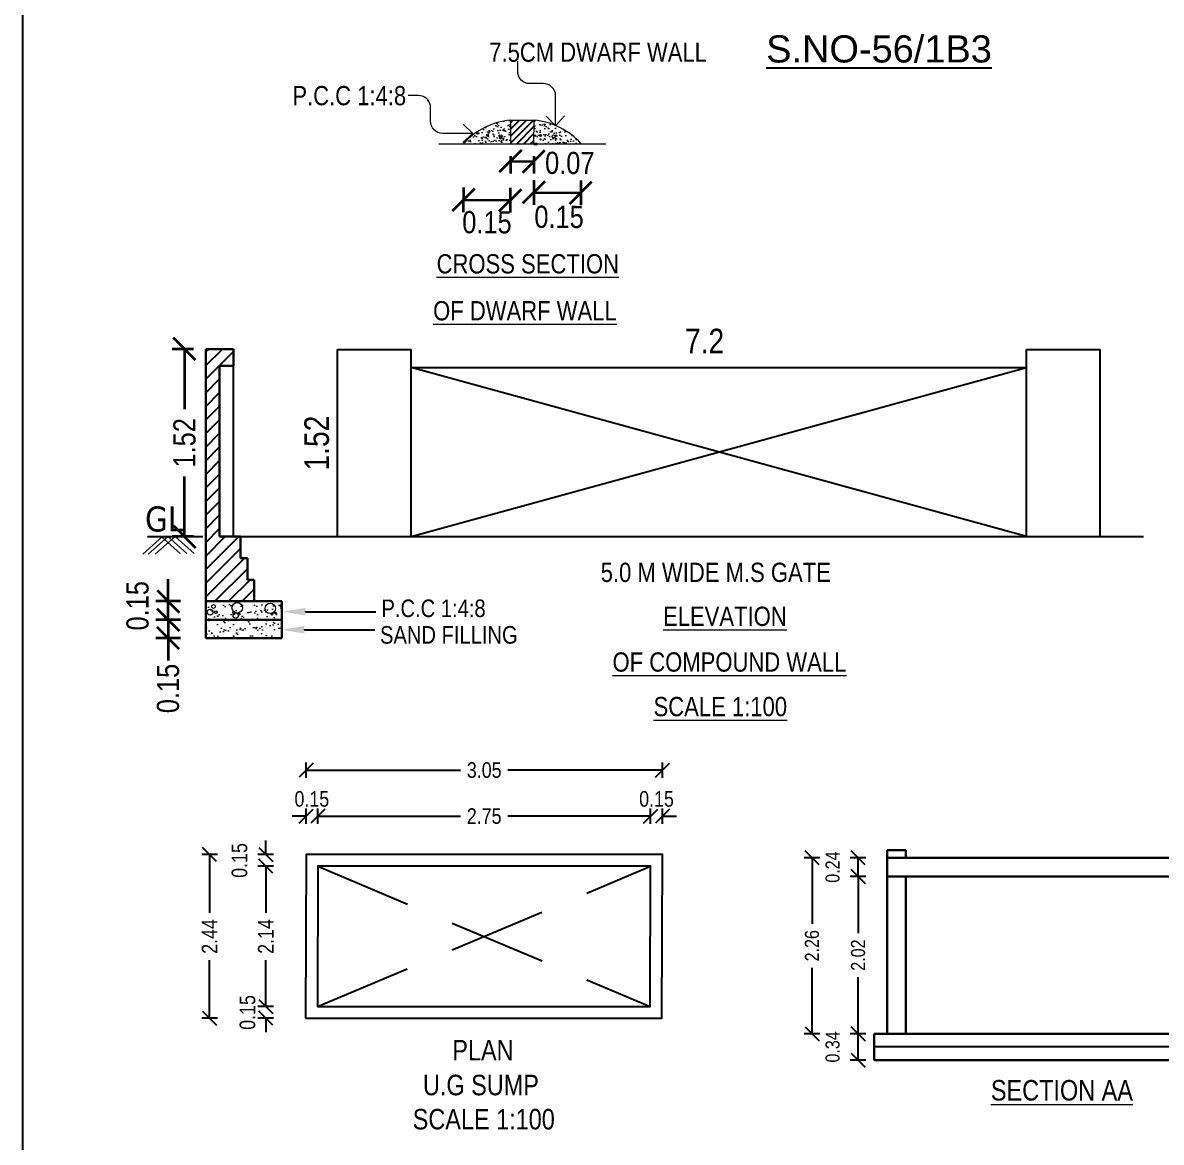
# Model space of a CAD drawing. Header units: metres. Extents: x 2792 to 3145, y -72 to 111.
# Drawn here: x 2791.7 to 2842, y -32.8 to 16.7 of the extents above; entities that cross this region are included whole.
import ezdxf
from ezdxf.enums import TextEntityAlignment as Align

# ---------------------------------------------------------------- set-up
doc = ezdxf.new("R2010")
doc.units = ezdxf.units.M
doc.header["$MEASUREMENT"] = 0
doc.header["$PDMODE"] = 35
doc.linetypes.add('HIDDEN', pattern=[0.375, 0.25, -0.125])
for name, color, linetype, lineweight in [('Arrow', 8, 'Continuous', 25), ('Arrows', 251, 'Continuous', 13), ('DIM', 7, 'Continuous', 18), ('DIMENSION', 2, 'Continuous', 35), ('hatch', 251, 'Continuous', 0), ('Text', 7, 'Continuous', 5), ('thick', 43, 'Continuous', 15), ('TITLE TEXT', 30, 'Continuous', 25), ('WALL', 7, 'Continuous', 30)]:
    doc.layers.add(name, color=color, linetype=linetype, lineweight=lineweight)
doc.layers.add('building dim', color=7, linetype='Continuous')
doc.layers.add('THIN', color=8, linetype='Continuous')
doc.styles.add('Arial Narrow', font='ARIALN.TTF')
doc.styles.add('RJ', font='ARIALN.TTF')
doc.styles.add('SKR', font='ARIALN.TTF')
doc.styles.get("Standard").update_dxf_attribs({"font": 'arial.ttf'})
doc.styles.add('Tahoma', font='tahoma.ttf')
doc.dimstyles.new('RJ DIM', dxfattribs={"dimtxt": 0.23, "dimasz": 0.18, "dimexe": 0.1, "dimexo": 0.1, "dimgap": 0.09, "dimtad": 0, "dimzin": 0, "dimdsep": 46, "dimtxsty": 'Arial Narrow', "dimblk": 'OBLIQUE', "dimcen": 0.09, "dimclrd": 8, "dimclre": 8, "dimclrt": 7, "dimadec": 0, "dimazin": 0, "dimtfac": 1, "dimtofl": 0, "dimtmove": 2, "dimatfit": 3, "dimfxl": 0, "dimtolj": 1, "dimtzin": 0, "dimlwd": -1, "dimlwe": -1, "dimarcsym": 0})
doc.dimstyles.new('RJY', dxfattribs={"dimtxt": 2, "dimasz": 1, "dimexe": 0.18, "dimexo": 2, "dimgap": 0.09, "dimtad": 0, "dimdec": 1, "dimzin": 0, "dimdsep": 46, "dimtxsty": 'RJ', "dimblk": 'ARCHTICK', "dimcen": 0.09, "dimse1": 1, "dimse2": 1, "dimsd1": 1, "dimsd2": 1, "dimadec": 0, "dimazin": 0, "dimtfac": 1, "dimtdec": 1, "dimtofl": 0, "dimtmove": 0, "dimatfit": 3, "dimfxl": 0, "dimtolj": 1, "dimtzin": 0, "dimarcsym": 0})
pattern_1 = [(37.50000000000018, (972.1959062810492, 380.2924646021272), (-0.0020000552813723, 0.0611771490064495), [0, -0.0482603899667626, 0, -0.053975436147037, 0, -0.0515941669052561]), (7.500000000000151, (972.1959062810492, 380.2924646021272), (0.0561908644409956, 0.089603861612601), [0, -0.0260352103768064, 0, -0.043497851483201, 0, -0.0166688846924675]), (327.5000000000001, (972.1568534655516, 380.2924646021272), (0.0988748030657558, 0.0001796764016692), [0, -0.0158751282785405, 0, -0.0571504618027458, 0, -0.0746131029091403]), (317.5000000000001, (972.1568534655516, 380.2924646021272), (0.09544529093823699, 0.0278664243605437), [0, -0.00793756413927, 0, -0.0374653027373545, 0, -0.0428628463520576])]
pattern_2 = [(37.50000000000001, (946.8440700496589, 1249.334443473605), (-0.0031496679054902, 0.0963411884509588), [0, -0.0760000000002374, 0, -0.0850000000002656, 0, -0.0812500000002538]), (7.499999999999999, (946.8440700496589, 1249.334443473605), (0.0884888352636628, 0.1411073032619277), [0, -0.041000000000128, 0, -0.0685000000002139, 0, -0.026250000000082]), (327.5, (946.7825700497644, 1249.334443473605), (0.1557070930880612, 0.0002829526768491), [0, -0.0250000000000781, 0, -0.0900000000002812, 0, -0.117500000000367]), (317.5, (946.7825700497644, 1249.334443473605), (0.1503063302290841, 0.0438837782468495), [0, -0.0125000000000391, 0, -0.0590000000001843, 0, -0.0675000000002109])]

# ---------------------------------------------------------------- blocks, each defined once
blk = doc.blocks.new('A$C6B2D379F')
at = {"layer": 'Arrows'}
for q in [(14.5205008955927, 5.021154070616603), (23.95237696389086, 5.246194372952913)]:
    blk.add_line((19.37132684627977, 9.820776086e-07), q, dxfattribs=at)
blk.add_lwpolyline([(19.37132684627977, 9.820776086e-07), (19.37132684627977, 15.49457591005171, 0.4048209332702998), (12.99528292633204, 21.74553798016791), (5.024718701737584, 21.74553798016791, -0.3666532620575078), (0.0011711454890246, 27.92233515859062), (0.0011711454881151, 33.18984783235987)], format="xyb", dxfattribs=at)
blk = doc.blocks.new('_Oblique')
at = {"color": 0, "linetype": 'ByBlock', "lineweight": -2}
blk.add_line((-0.5, -0.5), (0.5, 0.5), dxfattribs=at)
blk = doc.blocks.new('*D203')
at = {"layer": 'Defpoints', "color": 0}
for p in [(952.6645090168444, 455.521780760058), (953.0455070890885, 455.520399659175), (953.0438520449553, 455.0638300979738)]:
    blk.add_point(p, dxfattribs=at)
at = {"layer": 'DIMENSION', "color": 8}
for p, q in [((952.663216465834, 455.1652105418486), (952.6624914795888, 454.9652118558655)), ((953.044214538078, 455.1638294409655), (953.0434895518327, 454.9638307549823)), ((952.6628539727112, 455.0652111988571), (953.0438520449553, 455.0638300979738))]:
    blk.add_line(p, q, dxfattribs=at)
at = {"layer": 'DIMENSION', "color": 8, "xscale": 0.18, "yscale": 0.18, "zscale": 0.18}
for p, rotation in [((952.6628539727112, 455.0652111988571), 179.7923062848623), ((953.0438520449553, 455.0638300979738), 359.7923062848623)]:
    blk.add_blockref('_Oblique', p, dxfattribs=dict(at, rotation=rotation))
at = {"layer": 'DIMENSION', "color": 7, "lineweight": 20, "insert": (952.8545063353314, 454.8832250836128), "char_height": 0.18, "attachment_point": 5, "rotation": 359.7923062848624, "style": 'Arial Narrow'}
blk.add_mtext('\\A1;0.15', dxfattribs=at)
blk = doc.blocks.new('*D202')
at = {"layer": 'Defpoints', "color": 0}
for p in [(953.0455070891322, 455.5203996591742), (953.2360136348717, 455.5217807600279), (953.2354958937584, 455.3789538548616)]:
    blk.add_point(p, dxfattribs=at)
at = {"layer": 'DIMENSION', "color": 8}
for p, q in [((953.0451445960073, 455.4204003161826), (953.0446343645367, 455.2796450623161)), ((953.0449968576615, 455.3796444053077), (953.2354958937584, 455.3789538548616)), ((953.2356511417469, 455.4217814170363), (953.2351334006332, 455.2789545118701))]:
    blk.add_line(p, q, dxfattribs=at)
at = {"layer": 'DIMENSION', "color": 8, "xscale": 0.18, "yscale": 0.18, "zscale": 0.18}
for p, rotation in [((953.0449968576615, 455.3796444053077), 179.7923062835146), ((953.2354958937584, 455.3789538548616), 359.7923062835147)]:
    blk.add_blockref('_Oblique', p, dxfattribs=dict(at, rotation=rotation))
at = {"layer": 'DIMENSION', "color": 7, "lineweight": 20, "insert": (953.5274566603521, 455.3649568159455), "char_height": 0.18, "attachment_point": 5, "rotation": 359.79230628351473, "style": 'Arial Narrow'}
blk.add_mtext('\\A1;0.07', dxfattribs=at)
blk = doc.blocks.new('*D204')
at = {"layer": 'Defpoints', "color": 0}
for p in [(953.2360136348717, 455.5217807600279), (953.6183978325419, 455.5217807600279), (953.6169572621097, 455.1243770940533)]:
    blk.add_point(p, dxfattribs=at)
at = {"layer": 'DIMENSION', "color": 8}
for p, q in [((953.2349405821412, 455.2257625443655), (953.2342155958912, 455.0257638583825)), ((953.6173197552343, 455.2243764370449), (953.6165947689847, 455.0243777510617)), ((953.2345780890163, 455.1257632013738), (953.6169572621097, 455.1243770940533))]:
    blk.add_line(p, q, dxfattribs=at)
at = {"layer": 'DIMENSION', "color": 8, "xscale": 0.18, "yscale": 0.18, "zscale": 0.18}
for p, rotation in [((953.2345780890163, 455.1257632013738), 179.7923062835146), ((953.6169572621097, 455.1243770940533), 359.7923062835147)]:
    blk.add_blockref('_Oblique', p, dxfattribs=dict(at, rotation=rotation))
at = {"layer": 'DIMENSION', "color": 7, "lineweight": 20, "insert": (953.4402516217745, 454.9268858471028), "char_height": 0.18, "attachment_point": 5, "rotation": 359.79230628351473, "style": 'Arial Narrow'}
blk.add_mtext('\\A1;0.15', dxfattribs=at)
blk = doc.blocks.new('*D205')
at = {"layer": 'Defpoints', "color": 0}
for p in [(950.2649879833524, 451.6558297333968), (950.5706024615947, 451.6558297333968), (950.5706024615947, 451.5058297333593)]:
    blk.add_point(p, dxfattribs=at)
at = {"layer": 'DIMENSION', "color": 8}
for p, q in [((950.2649879833524, 451.6558297333968), (950.2649879833524, 451.8358297333969)), ((950.3649879833522, 451.6558297333968), (950.1649879833524, 451.6558297333968)), ((950.3649879833522, 451.5058297333593), (950.1649879833524, 451.5058297333593)), ((950.2649879833524, 451.5058297333593), (950.2649879833524, 451.3258297333597))]:
    blk.add_line(p, q, dxfattribs=at)
at = {"layer": 'DIMENSION', "color": 8, "xscale": 0.18, "yscale": 0.18, "zscale": 0.18}
for p, rotation in [((950.2649879833524, 451.6558297333968), 270), ((950.2649879833524, 451.5058297333593), 90)]:
    blk.add_blockref('_Oblique', p, dxfattribs=dict(at, rotation=rotation))
at = {"layer": 'DIMENSION', "color": 7, "lineweight": 20, "insert": (950.2645755191876, 451.0977484160894), "char_height": 0.18, "attachment_point": 5, "rotation": 90, "style": 'Arial Narrow'}
blk.add_mtext('\\A1;0.15', dxfattribs=at)
blk = doc.blocks.new('*D206')
at = {"layer": 'Defpoints', "color": 0}
for p in [(950.2649879833524, 451.8058297333618), (950.5706024615947, 451.8058297333618), (950.5706024615947, 451.6558297333968)]:
    blk.add_point(p, dxfattribs=at)
at = {"layer": 'DIMENSION', "color": 8}
for p, q in [((950.2649879833524, 451.8058297333618), (950.2649879833524, 451.985829733362)), ((950.3649879833522, 451.8058297333618), (950.1649879833524, 451.8058297333618)), ((950.3649879833522, 451.6558297333968), (950.1649879833524, 451.6558297333968)), ((950.2649879833524, 451.6558297333968), (950.2649879833524, 451.4758297333968))]:
    blk.add_line(p, q, dxfattribs=at)
at = {"layer": 'DIMENSION', "color": 8, "xscale": 0.18, "yscale": 0.18, "zscale": 0.18}
for p, rotation in [((950.2649879833524, 451.8058297333618), 270), ((950.2649879833524, 451.6558297333968), 90)]:
    blk.add_blockref('_Oblique', p, dxfattribs=dict(at, rotation=rotation))
at = {"layer": 'DIMENSION', "color": 7, "lineweight": 20, "insert": (950.0170120856945, 451.7694145098949), "char_height": 0.18, "attachment_point": 5, "rotation": 90, "style": 'Arial Narrow'}
blk.add_mtext('\\A1;0.15', dxfattribs=at)
blk = doc.blocks.new('*D207')
at = {"layer": 'Defpoints', "color": 0}
for p in [(950.3981412631588, 453.8548297333757), (950.5706024615947, 453.8548297333757), (950.5706024615947, 452.3308297334008)]:
    blk.add_point(p, dxfattribs=at)
at = {"layer": 'DIMENSION', "color": 8}
for p, q in [((950.4706024615947, 453.8548297333757), (950.2981412631588, 453.8548297333757)), ((950.3981412631588, 453.8548297333757), (950.3981412631588, 453.3670043582175)), ((950.3981412631588, 452.3308297334008), (950.3981412631588, 452.8186551085588)), ((950.4706024615947, 452.3308297334008), (950.2981412631588, 452.3308297334008))]:
    blk.add_line(p, q, dxfattribs=at)
at = {"layer": 'DIMENSION', "color": 8, "xscale": 0.18, "yscale": 0.18, "zscale": 0.18}
for p, rotation in [((950.3981412631588, 453.8548297333757), 90), ((950.3981412631588, 452.3308297334008), 270)]:
    blk.add_blockref('_Oblique', p, dxfattribs=dict(at, rotation=rotation))
at = {"layer": 'DIMENSION', "color": 7, "lineweight": 20, "insert": (950.3981412631588, 453.0928297333878), "char_height": 0.18, "attachment_point": 5, "rotation": 90, "style": 'Arial Narrow'}
blk.add_mtext('\\A1;1.52', dxfattribs=at)
blk = doc.blocks.new('*D208')
at = {"layer": 'Defpoints', "color": 0}
for p in [(951.6401823922232, 453.8508297333757), (951.4723724049896, 452.3308297334008), (951.6401823922232, 452.3308297334008)]:
    blk.add_point(p, dxfattribs=at)
at = {"layer": 'DIMENSION', "color": 0, "lineweight": 20, "insert": (951.4723724049893, 453.0908297333879), "char_height": 0.2, "attachment_point": 5, "rotation": 90, "style": 'RJ'}
blk.add_mtext('\\A1;1.52', dxfattribs=at)
blk = doc.blocks.new('_ArchTick')
at = {"color": 0, "linetype": 'ByBlock', "const_width": 0.15}
blk.add_lwpolyline([(-0.5, -0.5), (0.5, 0.5)], dxfattribs=at)
blk = doc.blocks.new('*D209')
at = {"layer": 'Defpoints', "color": 0}
for p in [(957.2380990589724, 453.9194518284594), (952.238099058932, 453.7049964000321), (957.2380990589724, 453.7049964000321)]:
    blk.add_point(p, dxfattribs=at)
at = {"layer": 'DIMENSION', "color": 0, "lineweight": 20, "insert": (954.622153688206, 453.9194518284594), "char_height": 0.2, "attachment_point": 5, "style": 'RJ'}
blk.add_mtext('\\A1;7.2', dxfattribs=at)
blk = doc.blocks.new('*D183')
at = {"layer": 'building dim', "color": 8}
for p, q in [((-7.80601670732716, 2.881142521835863), (-7.80601670732716, 3.081142521835861)), ((-7.656530821695916, 2.881142521835863), (-7.656530821695916, 3.081142521835861)), ((-7.80601670732716, 2.981142521835863), (-7.98601670732716, 2.981142521835863)), ((-7.656530821695916, 2.981142521835863), (-7.476530821695915, 2.981142521835863))]:
    blk.add_line(p, q, dxfattribs=at)
at = {"layer": 'Defpoints', "color": 0}
for p in [(-7.656530821695916, 2.981142521835863), (-7.80601670732716, 2.488283594138948), (-7.656530821695916, 2.338283593766389)]:
    blk.add_point(p, dxfattribs=at)
at = {"layer": 'building dim', "color": 8, "xscale": 0.18, "yscale": 0.18, "zscale": 0.18}
blk.add_blockref('_Oblique', (-7.80601670732716, 2.981142521835863), dxfattribs=at)
at = {"layer": 'building dim', "color": 8, "xscale": 0.18, "yscale": 0.18, "zscale": 0.18, "rotation": 180}
blk.add_blockref('_Oblique', (-7.656530821695916, 2.981142521835863), dxfattribs=at)
at = {"layer": 'building dim', "color": 7, "insert": (-7.731273765210039, 3.201821674592777), "char_height": 0.2, "attachment_point": 5, "style": 'Arial Narrow'}
blk.add_mtext('\\A1;0.15', dxfattribs=at)
blk = doc.blocks.new('*D184')
at = {"layer": 'building dim', "color": 8}
for p, q in [((-3.384326050057971, 2.881142521835863), (-3.384326050057971, 3.081142521835861)), ((-3.233810167293989, 2.881142521835863), (-3.233810167293989, 3.081142521835861)), ((-3.384326050057971, 2.981142521835863), (-3.564326050057971, 2.981142521835863)), ((-3.233810167293989, 2.981142521835863), (-3.053810167293988, 2.981142521835863))]:
    blk.add_line(p, q, dxfattribs=at)
at = {"layer": 'Defpoints', "color": 0}
for p in [(-3.233810167293989, 2.981142521835863), (-3.233810167293989, 2.488283594138948), (-3.384326050057971, 2.338283593766389)]:
    blk.add_point(p, dxfattribs=at)
at = {"layer": 'building dim', "color": 8, "xscale": 0.18, "yscale": 0.18, "zscale": 0.18}
blk.add_blockref('_Oblique', (-3.384326050057971, 2.981142521835863), dxfattribs=at)
at = {"layer": 'building dim', "color": 8, "xscale": 0.18, "yscale": 0.18, "zscale": 0.18, "rotation": 180}
blk.add_blockref('_Oblique', (-3.233810167293989, 2.981142521835863), dxfattribs=at)
at = {"layer": 'building dim', "color": 7, "insert": (-3.309068109374493, 3.201821674592777), "char_height": 0.2, "attachment_point": 5, "style": 'Arial Narrow'}
blk.add_mtext('\\A1;0.15', dxfattribs=at)
blk = doc.blocks.new('*D185')
at = {"layer": 'building dim', "color": 8}
for p, q in [((-8.322426765691342, 0.5382835948839642), (-8.322426765691342, 0.7182835948839641)), ((-8.222426765691342, 0.5382835948839643), (-8.422426765691343, 0.5382835948839642)), ((-8.222426765691342, 0.3882835945114495), (-8.422426765691343, 0.3882835945114494)), ((-8.322426765691342, 0.3882835945114495), (-8.322426765691342, 0.2082835945114494))]:
    blk.add_line(p, q, dxfattribs=at)
at = {"layer": 'Defpoints', "color": 0}
for p in [(-8.322426765691342, 0.5382835948839642), (-7.660733208525922, 0.5382835948839644), (-7.811249090824231, 0.3882835945114496)]:
    blk.add_point(p, dxfattribs=at)
at = {"layer": 'building dim', "color": 8, "xscale": 0.18, "yscale": 0.18, "zscale": 0.18}
for p, rotation in [((-8.322426765691342, 0.5382835948839642), 270), ((-8.322426765691342, 0.3882835945114495), 90)]:
    blk.add_blockref('_Oblique', p, dxfattribs=dict(at, rotation=rotation))
at = {"layer": 'building dim', "color": 7, "insert": (-8.556315052323008, 0.4632835956290366), "char_height": 0.2, "attachment_point": 5, "rotation": 90, "style": 'Arial Narrow'}
blk.add_mtext('\\A1;0.15', dxfattribs=at)
blk = doc.blocks.new('*D175')
at = {"layer": 'building dim', "color": 8}
for p, q in [((-0.6224334877883723, 0.1900684284252919), (-0.8224334877883723, 0.1900684284252919)), ((-0.7224334877883722, -0.147834381067952), (-0.7224334877883722, 0.1900684284252919)), ((-0.6224334877883723, -0.147834381067952), (-0.8224334877883723, -0.147834381067952))]:
    blk.add_line(p, q, dxfattribs=at)
at = {"layer": 'Defpoints', "color": 0}
for p in [(-0.7224334877883722, 0.1900684284252919), (-0.5172020731463578, 0.1900684284252919), (-0.5172020731463578, -0.1478343810679519)]:
    blk.add_point(p, dxfattribs=at)
at = {"layer": 'building dim', "color": 8, "xscale": 0.18, "yscale": 0.18, "zscale": 0.18}
for p, rotation in [((-0.7224334877883722, 0.1900684284252919), 90), ((-0.7224334877883722, -0.147834381067952), 270)]:
    blk.add_blockref('_Oblique', p, dxfattribs=dict(at, rotation=rotation))
at = {"layer": 'building dim', "color": 7, "insert": (-1.049336625578275, 0.0211170236786702), "char_height": 0.18, "attachment_point": 5, "rotation": 90, "style": 'Arial Narrow'}
blk.add_mtext('\\A1;0.34', dxfattribs=at)
blk = doc.blocks.new('*D176')
at = {"layer": 'building dim', "color": 8}
for p, q in [((-0.6224334877883723, 2.207730223445353), (-0.8224334877883723, 2.207730223445353)), ((-0.7224334877883722, 2.207730223445353), (-0.7224334877883721, 1.481239025798894)), ((-0.7224334877883721, 0.1900684284252919), (-0.7224334877883721, 0.9165596260717482)), ((-0.6224334877883722, 0.1900684284252919), (-0.8224334877883718, 0.1900684284252919))]:
    blk.add_line(p, q, dxfattribs=at)
at = {"layer": 'Defpoints', "color": 0}
for p in [(-0.7224334877883722, 2.207730223445353), (-0.3482506688654042, 2.207730223445353), (-0.5172020731463578, 0.1900684284252919)]:
    blk.add_point(p, dxfattribs=at)
at = {"layer": 'building dim', "color": 8, "xscale": 0.18, "yscale": 0.18, "zscale": 0.18}
for p, rotation in [((-0.7224334877883722, 2.207730223445353), 90), ((-0.7224334877883721, 0.1900684284252919), 270)]:
    blk.add_blockref('_Oblique', p, dxfattribs=dict(at, rotation=rotation))
at = {"layer": 'building dim', "color": 7, "insert": (-0.7224334877883716, 1.198899325935322), "char_height": 0.18, "attachment_point": 5, "rotation": 90, "style": 'Arial Narrow'}
blk.add_mtext('\\A1;2.02', dxfattribs=at)
blk = doc.blocks.new('*D177')
at = {"layer": 'building dim', "color": 8}
for p, q in [((-0.6224334877883724, 2.447813729776201), (-0.8224334877883723, 2.447813729776201)), ((-0.7224334877883721, 2.207730223445353), (-0.7224334877883722, 2.447813729776201)), ((-0.6224334877883722, 2.207730223445353), (-0.822433487788372, 2.207730223445353))]:
    blk.add_line(p, q, dxfattribs=at)
at = {"layer": 'Defpoints', "color": 0}
for p in [(-0.7224334877883722, 2.447813729776201), (-0.3482506688654042, 2.447813729776201), (-0.3482506688654042, 2.207730223445353)]:
    blk.add_point(p, dxfattribs=at)
at = {"layer": 'building dim', "color": 8, "xscale": 0.18, "yscale": 0.18, "zscale": 0.18}
for p, rotation in [((-0.7224334877883722, 2.447813729776201), 90), ((-0.7224334877883721, 2.207730223445353), 270)]:
    blk.add_blockref('_Oblique', p, dxfattribs=dict(at, rotation=rotation))
at = {"layer": 'building dim', "color": 7, "insert": (-1.049336625578275, 2.327771976610776), "char_height": 0.18, "attachment_point": 5, "rotation": 90, "style": 'Arial Narrow'}
blk.add_mtext('\\A1;0.24', dxfattribs=at)
blk = doc.blocks.new('*D174')
at = {"layer": 'building dim', "color": 8}
for p, q in [((-1.21366932056523, 2.447813729776199), (-1.41366932056523, 2.447813729776199)), ((-1.313669320565231, 2.447813729776199), (-1.313669320565231, 1.601833302838809)), ((-1.313669320565231, 0.1900684284252918), (-1.313669320565231, 1.036048855362682)), ((-1.21366932056523, 0.1900684284252918), (-1.413669320565229, 0.1900684284252918))]:
    blk.add_line(p, q, dxfattribs=at)
at = {"layer": 'Defpoints', "color": 0}
for p in [(-1.313669320565231, 2.447813729776199), (-0.3482506688654042, 2.447813729776201), (-0.5172020731463578, 0.1900684284252919)]:
    blk.add_point(p, dxfattribs=at)
at = {"layer": 'building dim', "color": 8, "xscale": 0.18, "yscale": 0.18, "zscale": 0.18}
for p, rotation in [((-1.313669320565231, 2.447813729776199), 90), ((-1.313669320565231, 0.1900684284252918), 270)]:
    blk.add_blockref('_Oblique', p, dxfattribs=dict(at, rotation=rotation))
at = {"layer": 'building dim', "color": 7, "insert": (-1.313669320565231, 1.318941079100745), "char_height": 0.18, "attachment_point": 5, "rotation": 90, "style": 'Arial Narrow'}
blk.add_mtext('\\A1;2.26', dxfattribs=at)
blk = doc.blocks.new('*D178')
at = {"layer": 'building dim', "color": 8}
for p, q in [((-7.656530821695916, 2.881142521835863), (-7.656530821695916, 3.081142521835861)), ((-3.384326050057971, 2.881142521835863), (-3.384326050057971, 3.081142521835861)), ((-7.656530821695916, 2.981142521835863), (-5.825435257159345, 2.981142521835863)), ((-3.384326050057971, 2.981142521835863), (-5.215421614594543, 2.981142521835863))]:
    blk.add_line(p, q, dxfattribs=at)
at = {"layer": 'Defpoints', "color": 0}
for p in [(-7.656530821695916, 2.981142521835863), (-7.656530821695916, 2.338283593766389), (-3.384326050057971, 2.338283593766389)]:
    blk.add_point(p, dxfattribs=at)
at = {"layer": 'building dim', "color": 8, "xscale": 0.18, "yscale": 0.18, "zscale": 0.18, "rotation": 180}
blk.add_blockref('_Oblique', (-7.656530821695916, 2.981142521835863), dxfattribs=at)
at = {"layer": 'building dim', "color": 8, "xscale": 0.18, "yscale": 0.18, "zscale": 0.18}
blk.add_blockref('_Oblique', (-3.384326050057971, 2.981142521835863), dxfattribs=at)
at = {"layer": 'building dim', "color": 7, "insert": (-5.520428435876942, 2.981142521835863), "char_height": 0.2, "attachment_point": 5, "style": 'Arial Narrow'}
blk.add_mtext('\\A1;2.75', dxfattribs=at)
blk = doc.blocks.new('*D179')
at = {"layer": 'building dim', "color": 8}
for p, q in [((-7.80601670732716, 3.471571671403944), (-7.80601670732716, 3.671571671403943)), ((-3.233810167293989, 3.471571671403944), (-3.233810167293989, 3.671571671403943)), ((-7.80601670732716, 3.571571671403944), (-5.823556002112758, 3.571571671403944)), ((-3.233810167293989, 3.571571671403944), (-5.216270872508391, 3.571571671403944))]:
    blk.add_line(p, q, dxfattribs=at)
at = {"layer": 'Defpoints', "color": 0}
for p in [(-3.233810167293989, 3.571571671403944), (-7.80601670732716, 2.488283594138948), (-3.233810167293989, 2.488283594138948)]:
    blk.add_point(p, dxfattribs=at)
at = {"layer": 'building dim', "color": 8, "xscale": 0.18, "yscale": 0.18, "zscale": 0.18, "rotation": 180}
blk.add_blockref('_Oblique', (-7.80601670732716, 3.571571671403944), dxfattribs=at)
at = {"layer": 'building dim', "color": 8, "xscale": 0.18, "yscale": 0.18, "zscale": 0.18}
blk.add_blockref('_Oblique', (-3.233810167293989, 3.571571671403944), dxfattribs=at)
at = {"layer": 'building dim', "color": 7, "insert": (-5.519913437310574, 3.571571671403944), "char_height": 0.2, "attachment_point": 5, "style": 'Arial Narrow'}
blk.add_mtext('\\A1;3.05', dxfattribs=at)
blk = doc.blocks.new('*D180')
at = {"layer": 'building dim', "color": 8}
for p, q in [((-8.22242676196599, 2.338283593766392), (-8.422426761965987, 2.338283593766392)), ((-8.322426761965989, 2.338283593766392), (-8.322426761965989, 1.742403648895435)), ((-8.322426761965989, 0.5382835948839642), (-8.322426761965989, 1.134163539754917)), ((-8.22242676196599, 0.5382835948839643), (-8.422426761965987, 0.5382835948839642))]:
    blk.add_line(p, q, dxfattribs=at)
at = {"layer": 'Defpoints', "color": 0}
for p in [(-7.65653082169592, 2.338283593766392), (-8.322426761965989, 0.5382835948839642), (-7.660733208525922, 0.5382835948839644)]:
    blk.add_point(p, dxfattribs=at)
at = {"layer": 'building dim', "color": 8, "xscale": 0.18, "yscale": 0.18, "zscale": 0.18}
for p, rotation in [((-8.322426761965989, 2.338283593766392), 90), ((-8.322426761965989, 0.5382835948839642), 270)]:
    blk.add_blockref('_Oblique', p, dxfattribs=dict(at, rotation=rotation))
at = {"layer": 'building dim', "color": 7, "insert": (-8.322426761965987, 1.43828359432518), "char_height": 0.2, "attachment_point": 5, "rotation": 90, "style": 'Arial Narrow'}
blk.add_mtext('\\A1;2.14', dxfattribs=at)
blk = doc.blocks.new('*D181')
at = {"layer": 'building dim', "color": 8}
for p, q in [((-8.3224267601034, 2.488283594138949), (-8.3224267601034, 2.668283594138949)), ((-8.222426760103401, 2.488283594138949), (-8.4224267601034, 2.488283594138949)), ((-8.222426760103401, 2.338283593766392), (-8.4224267601034, 2.338283593766392)), ((-8.3224267601034, 2.338283593766392), (-8.3224267601034, 2.158283593766392))]:
    blk.add_line(p, q, dxfattribs=at)
at = {"layer": 'Defpoints', "color": 0}
for p in [(-8.3224267601034, 2.488283594138949), (-7.80601670732716, 2.488283594138949), (-7.65653082169592, 2.338283593766392)]:
    blk.add_point(p, dxfattribs=at)
at = {"layer": 'building dim', "color": 8, "xscale": 0.18, "yscale": 0.18, "zscale": 0.18}
for p, rotation in [((-8.3224267601034, 2.488283594138949), 270), ((-8.3224267601034, 2.338283593766392), 90)]:
    blk.add_blockref('_Oblique', p, dxfattribs=dict(at, rotation=rotation))
at = {"layer": 'building dim', "color": 7, "insert": (-8.659541357647738, 2.41328359395267), "char_height": 0.2, "attachment_point": 5, "rotation": 90, "style": 'Arial Narrow'}
blk.add_mtext('\\A1;0.15', dxfattribs=at)
blk = doc.blocks.new('*D182')
at = {"layer": 'building dim', "color": 8}
for p, q in [((-8.943811797164157, 2.488283594138949), (-9.143811797164156, 2.488283594138949)), ((-9.043811797164157, 2.488283594138949), (-9.043811797164157, 1.742403648895456)), ((-9.043811797164157, 0.3882835945114493), (-9.043811797164157, 1.134163539754938)), ((-8.943811797164157, 0.3882835945114493), (-9.143811797164156, 0.3882835945114493))]:
    blk.add_line(p, q, dxfattribs=at)
at = {"layer": 'Defpoints', "color": 0}
for p in [(-7.80601670732716, 2.488283594138949), (-9.043811797164157, 0.3882835945114493), (-7.811249090824231, 0.3882835945114496)]:
    blk.add_point(p, dxfattribs=at)
at = {"layer": 'building dim', "color": 8, "xscale": 0.18, "yscale": 0.18, "zscale": 0.18}
for p, rotation in [((-9.043811797164157, 2.488283594138949), 90), ((-9.043811797164157, 0.3882835945114493), 270)]:
    blk.add_blockref('_Oblique', p, dxfattribs=dict(at, rotation=rotation))
at = {"layer": 'building dim', "color": 7, "insert": (-9.043811797164153, 1.438283594325199), "char_height": 0.2, "attachment_point": 5, "rotation": 90, "style": 'Arial Narrow'}
blk.add_mtext('\\A1;2.44', dxfattribs=at)
blk = doc.blocks.new('CW')
at = {"layer": 'hatch', "ltscale": 0.5}
h = blk.add_hatch(dxfattribs=at)
h.set_pattern_fill('AR-SAND', color=256, scale=0.031750256557081, angle=1.78e-13, style=0)
h.set_pattern_definition(pattern_1)
h.paths.add_polyline_path([(952.6645090168593, 455.5217807600272), (953.0455120955153, 455.5217807600272), (953.046202654964, 455.7122822993687, 0.1946493453979004)])
h = blk.add_hatch(dxfattribs=at)
h.set_pattern_fill('AR-SAND', color=256, scale=0.031750256557081, angle=1.78e-13, style=0)
h.set_pattern_definition(pattern_1)
h.paths.add_polyline_path([(953.2367041943204, 455.7122822993687), (953.2360136348717, 455.5217807600272), (953.6183978325126, 455.5217807600272, 0.1946493453978889)])
at = {"layer": 'hatch'}
h = blk.add_hatch(dxfattribs=at)
h.set_pattern_fill('AR-SAND', color=256, scale=0.0500000000001562, style=0)
h.set_pattern_definition(pattern_2)
h.paths.add_polyline_path([(950.5706024615944, 451.8058297333618), (950.5706024615944, 451.6558297333967), (951.1893524617057, 451.6558297333967), (951.1893524617057, 451.8058297333618)])
h = blk.add_hatch(dxfattribs=at)
h.set_pattern_fill('AR-SAND', color=256, scale=0.0500000000001562, style=0)
h.set_pattern_definition(pattern_2)
h.paths.add_polyline_path([(951.1893524617057, 451.5058297333593), (951.1893524617057, 451.6558297333967), (950.5706024615944, 451.6558297333967), (950.5706024615944, 451.5058297333593)])
at = {"layer": 'THIN'}
h = blk.add_hatch(dxfattribs=at)
h.set_pattern_fill('ANSI31', color=256, scale=0.31750256557081, angle=1.78e-13, style=0)
h.set_pattern_definition([(45.00000000000011, (972.1959062810492, 380.2924646021272), (-0.0280635271449058, 0.0280635271449056), [])])
h.paths.add_polyline_path([(953.2360136348717, 455.5217807600272), (953.2367041943204, 455.7122822993687), (953.046202654964, 455.7122822993687), (953.0455120955153, 455.5217807600272)])
h = blk.add_hatch(dxfattribs=at)
h.set_pattern_fill('ANSI31', color=256, scale=0.6250000000019516, style=0)
h.set_pattern_definition([(44.99999999999997, (967.1720444556136, 392.0592732412623), (-0.0552427172803716, 0.0552427172803715), [])])
h.paths.add_polyline_path([(950.5706024615944, 453.8548297333754), (950.5706024615944, 451.8058297333618), (950.9643524616704, 451.8058297333618), (950.9643524616704, 451.9808297333794), (950.908102461618, 451.9808297333794), (950.908102461618, 452.1558297333545), (950.851852461682, 452.1558297333545), (950.851852461682, 452.3308297333998), (950.6831024616993, 452.3308297333998), (950.6831024616993, 453.7183297333531), (950.7956024616876, 453.7183297333531), (950.7956024616876, 453.8548297333754)])
at = {"layer": 'DIMENSION', "color": 9, "ltscale": 0.7}
blk.add_line((953.2360136348717, 455.5217807600279), (953.2610136348944, 455.5217807600279), dxfattribs=at)
at = {"layer": 'hatch', "ltscale": 0.5}
for centre, radius in [((952.8447994925219, 455.5714540639017), 0.0044988907837966), ((952.8598077604397, 455.5909488602917), 0.0076467326929054), ((952.8598077604397, 455.5609567742213), 0.0029991994514983), ((952.9663672328884, 455.5834508617114), 0.0120903141000519), ((952.9633655418434, 455.5654555733927), 0.004498799177233), ((952.9858780376812, 455.5639559736298), 0.0042432708035895), ((953.2890467780376, 455.5894492606164), 0.0076467326929054), ((953.2890467780376, 455.5594571744438), 0.0029991994514983), ((953.3956062505156, 455.5819512619487), 0.0120903141000519), ((953.3926045594117, 455.5639559736298), 0.004498799177233), ((953.4151170552497, 455.5624563739541), 0.0042432708035895)]:
    blk.add_circle(centre, radius, dxfattribs=at)
at = {"layer": 'hatch'}
for centre, radius in [((950.6058240645372, 451.7176636214417), 0.0238977371218927), ((950.6328522158304, 451.7633376531152), 0.0156053821857815), ((950.8262067537154, 451.7529571375771), 0.0428032947066471), ((951.0944082717333, 451.7477669253556), 0.0421758886830457), ((950.6526034753633, 451.7176636214417), 0.0114658045001554), ((950.8137321925467, 451.6906744084542), 0.0213819765294772), ((950.841799955016, 451.7031309542788), 0.0063144417625281), ((951.1089618619451, 451.70001677233), 0.0066525281105091), ((951.1391084604116, 451.7103972878386), 0.0062282729119342)]:
    blk.add_circle(centre, radius, dxfattribs=at)
at = {"layer": 'thick'}
for p, q in [((953.046202654964, 455.7122822993838), (953.0455120955153, 455.5217807600279)), ((953.046202654964, 455.7122822993838), (953.2367041943204, 455.7122822993838)), ((950.2201127628956, 452.3308297334007), (950.0590066499001, 452.1890973281256)), ((950.2644282826379, 452.3308297334007), (950.1033221696706, 452.1890973281256)), ((950.3205607257994, 452.3308297334007), (950.1594546128044, 452.1890973281256)), ((950.2068179526988, 452.3308297334007), (950.3620747400428, 452.1939682575166)), ((950.2614735374964, 452.3308297334007), (950.4167303248407, 452.1939682575166)), ((950.3205607257994, 452.3308297334007), (950.4758175131152, 452.1939682575166))]:
    blk.add_line(p, q, dxfattribs=at)
at = {"layer": 'thick', "linetype": 'Continuous'}
for p, q in [((953.2360136348717, 455.5217807600279), (953.2367041943204, 455.7122822993838)), ((952.4641692515132, 455.5217807600279), (953.8187375977712, 455.5217807600279))]:
    blk.add_line(p, q, dxfattribs=at)
at = {"layer": 'thick'}
for centre, start, end in [((953.0907583061924, 455.1453732657972), 94.4938670652326, 138.5532777526554), ((953.192148543181, 455.1453732657972), 41.4467222473446, 85.50613293476742)]:
    blk.add_arc(centre, 0.5686572415824023, start, end, dxfattribs=at)
at = {"layer": 'THIN'}
for p, q in [((951.6401823922224, 452.3308297334007), (951.6401823922224, 453.8508297333756)), ((951.6401823922224, 453.8508297333756), (952.238099058932, 453.8508297333756)), ((952.238099058932, 452.3308297334007), (952.238099058932, 453.8508297333756)), ((957.2380990589724, 452.3308297334007), (957.2380990589724, 453.8508297333756)), ((957.2380990589724, 453.8508297333756), (957.3499046145283, 453.8508297333756)), ((957.3499046145283, 453.8508297333756), (957.8360157255946, 453.8508297333756)), ((957.8360157255946, 452.3308297334007), (957.8360157255946, 453.8508297333756)), ((950.7956024616876, 452.3308297334007), (950.7956024616876, 453.7183254061518)), ((952.238099058932, 453.7049964000321), (957.2380990589724, 453.7049964000321)), ((957.2380990589724, 452.3308297334007), (952.238099058932, 453.7049964000321)), ((952.238099058932, 452.3308297334007), (957.2380990589724, 453.7049964000321)), ((950.0980840211428, 452.3308297334007), (950.5463837116997, 452.3308297334007)), ((950.851852461682, 452.3308297334007), (951.3966677836667, 452.3308297334007)), ((951.2641347133812, 452.3308297334007), (958.1872907235164, 452.3308297334007))]:
    blk.add_line(p, q, dxfattribs=at)
for points in [[(951.3802878896392, 451.7210692707001), (951.3802878896392, 451.7210692707001), (951.9529724645113, 451.7210692707001)], [(951.3711297565172, 451.5746121204855), (951.3711297565172, 451.5746121204855), (951.943814331332, 451.5746121204855)]]:
    blk.add_lwpolyline(points, dxfattribs=at)
for points in [[(951.3802878896392, 451.7520416558244), (951.1944535788364, 451.7210692707001), (951.3802878896392, 451.6900968855325)], [(951.3711297565172, 451.6055845056533), (951.1852954457145, 451.5746121204855), (951.3711297565172, 451.5436397354055)]]:
    blk.add_solid(points, dxfattribs=at)
at = {"layer": 'WALL'}
for p, q in [((950.5706024615944, 451.5058297333593), (950.5706024615944, 453.8548297333754)), ((950.7956024616876, 453.8548297333754), (950.5706024615944, 453.8548297333754)), ((950.7956024616876, 453.7183254061518), (950.7956024616876, 453.8548297333754)), ((950.6831024616993, 452.3308297334007), (950.6831024616993, 453.7183254061518)), ((950.6831024616993, 453.7183254061518), (950.7956024616876, 453.7183254061518)), ((950.6831024616993, 452.3308297334007), (950.851852461682, 452.3308297334007)), ((950.851852461682, 452.3308297334007), (950.851852461682, 452.1558297333545)), ((950.851852461682, 452.1558297333545), (950.908102461618, 452.1558297333545)), ((950.908102461618, 452.1558297333545), (950.908102461618, 451.9808297333794)), ((950.908102461618, 451.9808297333794), (950.9643524616704, 451.9808297333794)), ((950.9643524616704, 451.9808297333794), (950.9643524616704, 451.8058297333618)), ((950.5706024615944, 451.8058297333618), (951.1893524617057, 451.8058297333618)), ((951.1893524617057, 451.8058297333618), (951.1893524617057, 451.5058297333593)), ((950.5706024615944, 451.6558297333967), (951.1893524617057, 451.6558297333967)), ((950.5706024615944, 451.5058297333593), (951.1893524617057, 451.5058297333593))]:
    blk.add_line(p, q, dxfattribs=at)
at = {"layer": 'Arrow', "ltscale": 10, "xscale": 0.0158751282787528, "yscale": 0.0158751282787528, "zscale": 0.0158751282787528}
blk.add_blockref('A$C6B2D379F', (953.1049048869023, 455.6664295824298), dxfattribs=at)
at = {"layer": 'Arrow', "ltscale": 10, "xscale": -0.0158751282784727, "yscale": 0.0158751282784726, "zscale": 0.0158751282785405, "rotation": 90}
blk.add_blockref('A$C6B2D379F', (952.7407052490587, 455.9127869532527), dxfattribs=at)
at = {"layer": 'Text', "style": 'Arial Narrow'}
for s, height, p in [('7.5CM DWARF WALL', 0.1560582044433536, (954.6408933782795, 456.2656251388545)), ('P.C.C 1:4:8', 0.1560582044433536, (952.1980473193827, 455.9126181924508)), ('P.C.C 1:4:8', 0.1428571428574068, (952.843497754032, 451.7488627940465)), ('SAND FILLING', 0.1428571428574068, (953.1041572867696, 451.5331925296627))]:
    blk.add_text(s, height=height, dxfattribs=at).set_placement(p, align=Align.MIDDLE_RIGHT)
for s, p in [('%%UCROSS SECTION', (953.1861708993885, 454.5467894625083)), ('%%UOF DWARF WALL', (953.1628389079241, 454.1656931940965)), ('%%UELEVATION', (954.786976110889, 451.683924805382)), ('%%UOF COMPOUND WALL', (954.8239589585768, 451.3126053246759)), ('%%USCALE 1:100', (954.7498413258777, 450.9509449982139))]:
    blk.add_text(s, height=0.1562500000012732, dxfattribs=at).set_placement(p, align=Align.MIDDLE_CENTER)
at = {"layer": 'Text', "style": 'Tahoma'}
blk.add_text('GL', height=0.2034521319740111, dxfattribs=at).set_placement((950.0769877548897, 452.3727268161009))
at = {"layer": 'Text', "insert": (954.7132219964732, 452.0398741450862), "char_height": 0.1562500000012732, "attachment_point": 5, "style": 'Arial Narrow'}
blk.add_mtext('5.0 M WIDE M.S GATE', dxfattribs=at)
at = {"layer": 'DIMENSION', "lineweight": 20}
for base, p1, p2, angle, text, dimstyle, override, picture, middle, dimtype in [((953.0438520449553, 455.0638300979738), (952.6645090168444, 455.5217807600582), (953.0455070890885, 455.520399659175), 359.7923062848452, '0.15', 'RJ DIM', {"dimtxt": 0.18}, '*D203', (952.8545063353314, 454.8832250836128), 161), ((953.2354958937584, 455.3789538548616), (953.0455070891322, 455.5203996591742), (953.2360136348717, 455.5217807600279), 179.7923062835146, '0.07', 'RJ DIM', {"dimtxt": 0.18}, '*D202', (953.5274566603521, 455.3649568159455), 160), ((953.6169572621097, 455.1243770940533), (953.2360136348717, 455.5217807600279), (953.6183978325419, 455.5217807600279), 179.7923062835146, '0.15', 'RJ DIM', {"dimtxt": 0.18}, '*D204', (953.4402516217745, 454.9268858471028), 160), ((957.2380990589724, 453.9194518284594), (952.238099058932, 453.7049964000321), (957.2380990589724, 453.7049964000321), 0, '7.2', 'RJY', {"dimtxt": 0.2}, '*D209', (954.622153688206, 453.9194518284594), 161), ((950.2649879833524, 451.8058297333618), (950.5706024615944, 451.6558297333967), (950.5706024615944, 451.8058297333618), 270, '0.15', 'RJ DIM', {"dimtxt": 0.18}, '*D206', (950.0170120856945, 451.7694145098949), 160), ((950.2649879833524, 451.6558297333968), (950.5706024615944, 451.5058297333593), (950.5706024615944, 451.6558297333967), 90, '0.15', 'RJ DIM', {"dimtxt": 0.18}, '*D205', (950.2645755191876, 451.0977484160894), 161)]:
    dim = blk.add_linear_dim(base=base, p1=p1, p2=p2, angle=angle, text=text, dimstyle=dimstyle, override=override, dxfattribs=at)
    dim.commit()
    dim.dimension.update_dxf_attribs({"geometry": picture, "text_midpoint": middle, "dimtype": dimtype})
for p1, p2, distance, dimstyle, override, picture, middle in [((950.5706024615944, 452.3308297334007), (950.5706024615944, 453.8548297333754), 0.17246119843559882, 'RJ DIM', {"dimtxt": 0.18}, '*D207', (950.3981412631588, 453.0928297333878)), ((951.6401823922224, 453.8508297333756), (951.6401823922224, 452.3308297334007), -0.16780998723277207, 'RJY', {"dimtxt": 0.2}, '*D208', (951.4723724049893, 453.0908297333879))]:
    dim = blk.add_aligned_dim(p1=p1, p2=p2, distance=distance, text='1.52', dimstyle=dimstyle, override=override, dxfattribs=at)
    dim.commit()
    dim.dimension.update_dxf_attribs({"geometry": picture, "text_midpoint": middle})
blk = doc.blocks.new('A$C4E0C315A')
at = {"layer": 'Arrow', "linetype": 'HIDDEN', "ltscale": 5}
for p, q in [((-7.660733208525918, 0.5382835948839642), (-3.384326050057971, 2.338283593766389)), ((-7.656530821695916, 2.338283593766389), (-3.388528436422332, 0.5382835948839642))]:
    blk.add_line(p, q, dxfattribs=at)
at = {"layer": 'building dim'}
for points in [[(-7.811249090824226, 0.3882835945114493), (-3.239042550791047, 0.3882835945114493), (-3.233810167293989, 2.488283594138948), (-7.80601670732716, 2.488283594138948)], [(-7.660733208525918, 0.5382835948839642), (-3.388528436422332, 0.5382835948839642), (-3.384326050057971, 2.338283593766389), (-7.656530821695916, 2.338283593766389)]]:
    blk.add_lwpolyline(points, close=True, dxfattribs=at)
at = {"layer": 'hatch'}
for p, q in [((4.761539473294552, 2.207730223445352), (4.467484449598238, 1.904822812436279)), ((4.82338024266366, 2.207730223445352), (4.529325217570407, 1.904822812436279)), ((4.880463400951861, 2.207730223445352), (4.586408375392911, 1.904822812436279)), ((4.942304168924032, 2.207730223445352), (4.648249142899409, 1.904822812436279)), ((5.01841504788333, 2.207730223445352), (4.724360022790073, 1.904822812436279)), ((4.749712474274716, 2.199608976973379), (5.043767500299296, 1.896701565964306)), ((4.884930002599245, 2.207730223445352), (5.178985028158187, 1.904822812436279)), ((4.956574280842482, 2.207730223445352), (5.250629305935738, 1.904822812436279)), ((5.01841504788333, 2.207730223445352), (5.312470073907917, 1.904822812436279))]:
    blk.add_line(p, q, dxfattribs=at)
for centre, radius, start, end in [((4.681219987667396, 0.9661705717650904), 1.349655611995327, 33.04573635205806, 111.6409645434369), ((4.575036035946842, 0.7500464907122222), 0.4585964771650655, 57.51057118449794, 139.9962956217996), ((4.566501460134325, -0.2158192544969069), 0.4978165539166949, 57.51057118449794, 139.9962956217996), ((4.802673469393774, 0.0333688967136539), 0.4978165539166949, 191.1105122135271, 273.5963322719731)]:
    blk.add_arc(centre, radius, start, end, dxfattribs=at)
at = {"layer": 'THIN'}
blk.add_line((4.392700735575779, 0.0211170232129945), (-0.5172020731463576, 0.0211170232129945), dxfattribs=at)
at = {"layer": 'WALL'}
for p, q in [((-0.3482506688654041, 2.447813729776199), (-0.3482506688654041, 2.544960789403118)), ((-0.3482506688654041, 2.544960789403118), (-0.1081671611375228, 2.544960789403118)), ((-0.1081671611375228, 2.447813729776199), (-0.1081671611375228, 2.544960789403118)), ((3.99374933084776, 2.447813729776199), (3.99374933084776, 2.544960789403118)), ((3.99374933084776, 2.544960789403118), (4.223749330829128, 2.544960789403118)), ((4.223749330829128, 2.447813729776199), (4.223749330829128, 2.544960789403118)), ((-0.3482506688654041, 2.447813729776199), (4.223749330829128, 2.447813729776199)), ((-0.3482506688654041, 0.1900684284252918), (-0.3482506688654041, 2.447813729776199)), ((4.223749330829128, 2.447813729776199), (4.223749330829128, 0.1900684284252918)), ((-0.3482506688654041, 2.207730223445352), (4.223749330829128, 2.207730223445352)), ((-0.1081671611375228, 0.1900684284252918), (-0.1081671611375228, 2.207730223445352)), ((3.99374933084776, 2.207730223445352), (3.99374933084776, 0.1900684284252918)), ((4.223749330829128, 2.207730223445352), (5.803224896176977, 2.207730223445352)), ((-0.5172020731463576, 0.1900684284252918), (4.392700735575779, 0.1900684284252918)), ((-0.5172020731463576, -0.1478343810679519), (-0.5172020731463576, 0.1900684284252918)), ((4.392700735575779, -0.1478343810679519), (4.392700735575779, 0.1900684284252918)), ((-0.5172020731463576, -0.1478343810679519), (4.392700735575779, -0.1478343810679519))]:
    blk.add_line(p, q, dxfattribs=at)
at = {"layer": 'Text', "style": 'SKR'}
for s, height, p in [('GL', 0.2230158538917248, (5.54270512387459, 2.283653375713298)), ('0.20M THK R.C.C.', 0.2160751565581816, (4.840412160012219, 1.385935983641245)), ('SLAB 1:2:4', 0.2160751565581816, (4.963639042436412, 1.134470730109311)), ('0.23 THK R.C.C  WALL', 0.2160751565581816, (4.792167861576428, 0.7674264116419209)), ('P.C.C. 1:4:8', 0.2160751565581816, (4.974840602933674, 0.1307774437797633)), ('SAND FILLING', 0.2160751565581816, (4.929482011220656, -0.5367744816260541))]:
    blk.add_text(s, height=height, dxfattribs=at).set_placement(p)
for s, p in [('PLAN', (-5.929235585033886, -0.1523408731445812)), ('U.G SUMP ', (-6.305746296886302, -0.5990556888282299)), ('%%USECTION AA', (0.9813163095184336, -0.6664190524982843)), ('SCALE 1:100', (-6.437101430725299, -1.037113832309842))]:
    blk.add_text(s, height=0.262670648582201, rotation=359.9816439387983, dxfattribs=at).set_placement(p)
at = {"layer": 'building dim'}
for base, p1, p2, text, picture, middle in [((-3.233810167293989, 3.571571671403944), (-7.80601670732716, 2.488283594138948), (-3.233810167293989, 2.488283594138948), '3.05', '*D179', (-5.519913437310574, 3.571571671403944)), ((-7.656530821695916, 2.981142521835863), (-3.384326050057971, 2.338283593766389), (-7.656530821695916, 2.338283593766389), '2.75', '*D178', (-5.520428435876942, 2.981142521835863))]:
    dim = blk.add_linear_dim(base=base, p1=p1, p2=p2, text=text, dimstyle='RJ DIM', override={"dimtxt": 0.2}, dxfattribs=at)
    dim.commit()
    dim.dimension.update_dxf_attribs({"geometry": picture, "text_midpoint": middle})
for base, p1, p2, picture, middle in [((-7.656530821695916, 2.981142521835863), (-7.80601670732716, 2.488283594138948), (-7.656530821695916, 2.338283593766389), '*D183', (-7.731273765210039, 3.201821674592777)), ((-3.233810167293989, 2.981142521835863), (-3.384326050057971, 2.338283593766389), (-3.233810167293989, 2.488283594138948), '*D184', (-3.309068109374493, 3.201821674592777))]:
    dim = blk.add_linear_dim(base=base, p1=p1, p2=p2, dimstyle='RJ DIM', override={"dimtxt": 0.2}, dxfattribs=at)
    dim.commit()
    dim.dimension.update_dxf_attribs({"geometry": picture, "text_midpoint": middle, "dimtype": 128})
for base, p1, p2, override, picture, middle in [((-8.3224267601034, 2.488283594138949), (-7.656530821695916, 2.338283593766389), (-7.80601670732716, 2.488283594138948), {"dimtxt": 0.2}, '*D181', (-8.659541357647738, 2.41328359395267)), ((-1.313669320565231, 2.447813729776199), (-0.5172020731463576, 0.1900684284252918), (-0.3482506688654041, 2.447813729776199), {"dimtxt": 0.18}, '*D174', (-1.313669320565231, 1.318941079100745)), ((-0.7224334877883722, 2.447813729776201), (-0.3482506688654041, 2.207730223445352), (-0.3482506688654041, 2.447813729776199), {"dimtxt": 0.18}, '*D177', (-1.049336625578275, 2.327771976610776)), ((-0.7224334877883722, 2.207730223445353), (-0.5172020731463576, 0.1900684284252918), (-0.3482506688654041, 2.207730223445352), {"dimtxt": 0.18}, '*D176', (-0.7224334877883716, 1.198899325935322)), ((-0.7224334877883722, 0.1900684284252919), (-0.5172020731463576, -0.1478343810679519), (-0.5172020731463576, 0.1900684284252918), {"dimtxt": 0.18}, '*D175', (-1.049336625578275, 0.0211170236786702))]:
    dim = blk.add_linear_dim(base=base, p1=p1, p2=p2, angle=90, dimstyle='RJ DIM', override=override, dxfattribs=at)
    dim.commit()
    dim.dimension.update_dxf_attribs({"geometry": picture, "text_midpoint": middle})
for base, p1, p2, text, picture, middle in [((-9.043811797164157, 0.3882835945114493), (-7.80601670732716, 2.488283594138948), (-7.811249090824226, 0.3882835945114493), '2.44', '*D182', (-9.043811797164153, 1.438283594325199)), ((-8.322426761965989, 0.5382835948839642), (-7.656530821695916, 2.338283593766389), (-7.660733208525918, 0.5382835948839642), '2.14', '*D180', (-8.322426761965987, 1.43828359432518))]:
    dim = blk.add_linear_dim(base=base, p1=p1, p2=p2, angle=90, text=text, dimstyle='RJ DIM', override={"dimtxt": 0.2}, dxfattribs=at)
    dim.commit()
    dim.dimension.update_dxf_attribs({"geometry": picture, "text_midpoint": middle})
dim = blk.add_linear_dim(base=(-8.322426765691342, 0.5382835948839642), p1=(-7.811249090824226, 0.3882835945114493), p2=(-7.660733208525918, 0.5382835948839642), angle=90, dimstyle='RJ DIM', override={"dimtxt": 0.2}, dxfattribs=at)
dim.commit()
dim.dimension.update_dxf_attribs({"geometry": '*D185', "text_midpoint": (-8.556315052323008, 0.4632835956290366), "dimtype": 128})

msp = doc.modelspace()

# ---------------------------------------------------------------- linework, layer by layer
msp.add_lwpolyline([(2791.738919037455, -71.97156089141255), (2791.738919037455, 111.3564402539841), (2991.483043715708, 111.3564402539841), (2991.483043715708, -71.97156089141255)], close=True)

# ---------------------------------------------------------------- block references
at = {"layer": 'building dim', "lineweight": 18, "xscale": 5.437007023501611, "yscale": 5.437007023501611, "zscale": 5.437007023501611}
msp.add_blockref('CW', (-2368.437328892145, -2465.363359971139), dxfattribs=at)
at = {"layer": 'DIM', "xscale": 3.441997893351592, "yscale": 3.441997893351592, "zscale": 3.441997893351592}
msp.add_blockref('A$C4E0C315A', (2831.11692732036, -28.64193407982025), dxfattribs=at)

# ---------------------------------------------------------------- texts
at = {"layer": 'TITLE TEXT', "color": 2}
msp.add_text('%%US.NO-56/1B3', height=1.199999999999999, dxfattribs=at).set_placement((2824.568232837837, 14.90056952310033))

doc.saveas('drawing.dxf')
